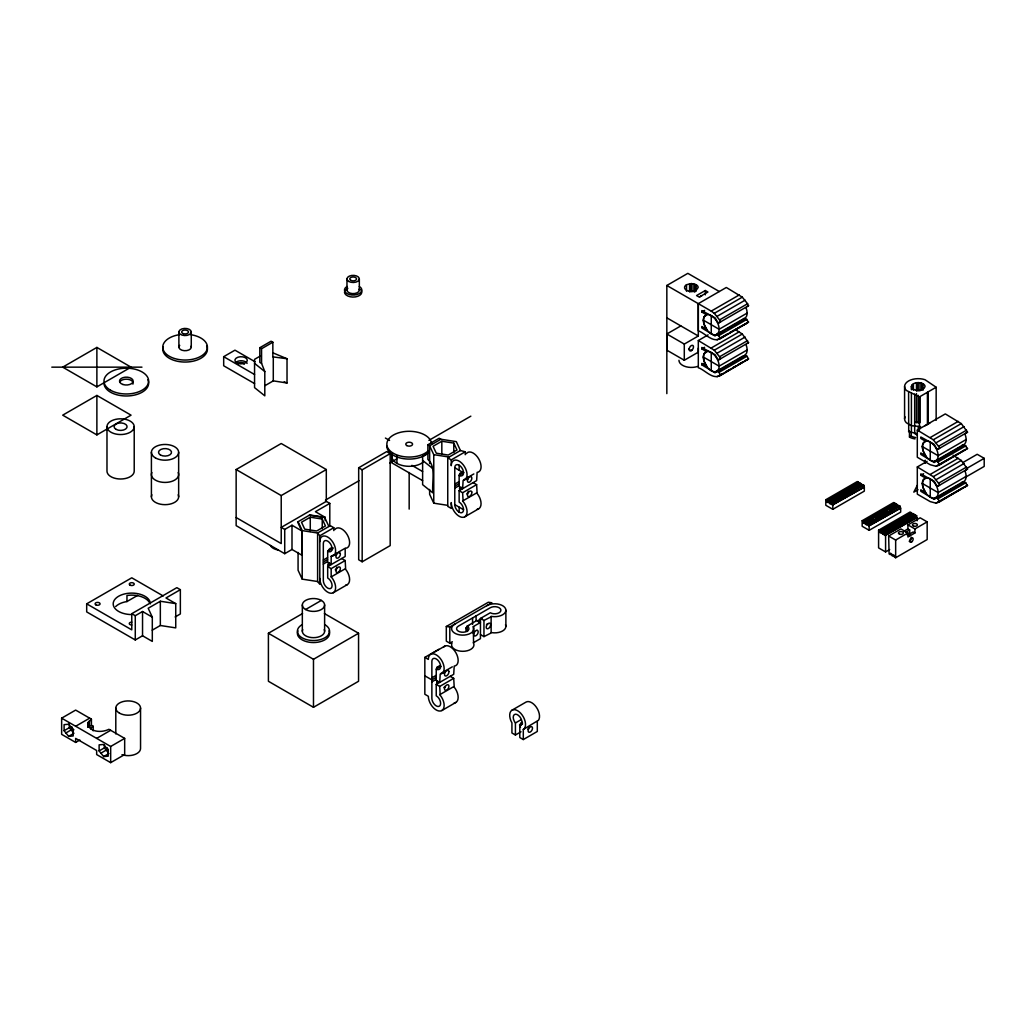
<?xml version="1.0" encoding="UTF-8"?>
<svg xmlns="http://www.w3.org/2000/svg" width="1036" height="1036" viewBox="0 0 1036 1036"><rect width="100%" height="100%" fill="white"/><g stroke="black" fill="none" stroke-linecap="round" stroke-linejoin="round"><path stroke-width="1.5" d="M680.833 325.913L666.834 333.993L666.834 350.168L684.291 360.256L698.303 352.162L698.303 348.122M666.834 393.628L666.834 285.483L687.839 273.349L719.308 291.517M684.291 360.256L684.291 344.081L666.834 333.993M686.518 291.194L686.518 284.719L691.336 283.566L696.153 284.719A6.812 3.937 0 0 1 698.16 287.503L696.153 290.287A6.812 3.937 0 0 1 686.518 290.287A6.812 3.937 0 0 1 686.518 284.719M689.575 291.789L689.575 283.709M690.08 291.751L690.08 283.67M691.336 291.66L691.336 283.566M693.11 291.789L693.11 283.709M694.755 292.178L694.755 284.097M696.153 291.194L696.153 284.719M684.291 344.081L698.303 336.001L698.303 303.652L726.314 287.477L742.294 297.164L747.565 303.729L748.536 305.737L746.956 306.643M705.309 294.846L705.309 290.507L707.925 292.022L699.183 297.086L696.555 295.571L705.309 290.507M936.155 420.357L936.155 387.244L925.031 379.72A13.623 7.874 0 0 0 908.585 380.963A13.623 7.874 0 0 0 906.409 390.468L919.463 396.879L936.155 387.244M338.176 552.266L345.182 548.225L345.182 556.5L327.674 566.601L327.7 577.984A6.19 3.574 60 0 1 332.077 585.573A6.19 3.574 60 0 1 327.7 588.098A6.19 3.574 60 0 1 323.323 580.51L323.323 543.641A6.19 3.574 60 0 1 327.7 541.116A6.19 3.574 60 0 1 332.077 548.691A6.19 3.574 60 0 1 327.7 551.217L327.674 562.561L331.17 564.581L331.17 556.306L333.98 554.687M443.408 647.37A11.189 6.462 60 0 1 455.84 652.654A11.189 6.462 60 0 1 454.208 666.083L453.716 674.307L436.221 684.42L436.247 695.791A6.19 3.574 60 0 1 440.624 703.379A6.19 3.574 60 0 1 436.247 705.904A6.19 3.574 60 0 1 431.87 698.329L431.87 661.447A6.19 3.574 60 0 1 436.247 658.922A6.19 3.574 60 0 1 440.624 666.498A6.19 3.574 60 0 1 436.247 669.023L436.221 680.367L439.717 682.4L440.196 674.164A11.189 6.462 60 0 0 440.196 658.352A11.189 6.462 60 0 0 428.334 659.401L424.838 657.381L424.838 694.262L428.334 696.283A11.189 6.462 60 0 0 440.196 711.046A11.189 6.462 60 0 0 440.196 695.221L439.717 686.441L453.716 678.347L454.208 687.14A11.189 6.462 60 0 1 454.208 702.952M466.317 453.664A11.189 6.462 60 0 1 478.761 458.948A11.189 6.462 60 0 1 477.117 472.377L476.638 480.6L459.129 490.714L459.155 502.097A6.19 3.574 60 0 1 463.532 509.673A6.19 3.574 60 0 1 459.155 512.198A6.19 3.574 60 0 1 454.778 504.623L454.778 467.741A6.19 3.574 60 0 1 459.155 465.216A6.19 3.574 60 0 1 463.532 472.792A6.19 3.574 60 0 1 459.155 475.317L459.129 486.674L462.626 488.694L463.118 480.458A11.189 6.462 60 0 0 463.118 464.646A11.189 6.462 60 0 0 451.256 465.708L451.256 459.88L465.255 451.8L465.255 454.7M698.303 303.652L698.303 330.834C705.024 332.97 713.014 343.576 720.525 338.228L717.456 334.641L715.151 335.146L715.151 336.04L701.812 327.972L701.812 326.521L706.772 329.383L703.975 323.983L703.379 320.176L703.975 317.055L706.772 314.879L701.812 312.017L701.812 310.567L715.151 317.91L717.456 321.963L718.945 322.818L748.536 305.737M743.162 355.853L715.151 372.015L715.151 372.908L701.812 364.84L701.812 363.39L706.772 366.265L703.975 360.865L703.379 357.044L703.975 353.936L706.772 351.761L701.812 348.899L701.812 347.448L715.151 354.791L717.456 358.832L718.945 359.699L748.536 342.618L742.294 334.032L735.366 329.577M922.377 446.607L922.972 443.486L925.77 441.323L920.81 438.448L920.81 436.998L934.148 444.34L936.453 448.394L937.943 449.248L967.533 432.167L961.291 423.594L945.311 413.921L917.3 430.082L917.3 457.264L930.224 464.737L936.117 466.317L967.533 448.497L964.464 444.91L962.159 445.402L934.148 461.577L934.148 462.47L920.81 454.403L920.81 452.952L925.77 455.814L922.972 450.427L922.377 446.607A11.137 6.436 60 0 1 934.2 445.558A11.137 6.436 60 0 1 934.2 461.305A11.137 6.436 60 0 1 922.377 446.607L938.137 455.71L966.148 439.536M927.103 461.305L917.3 466.964L917.3 494.146L930.224 501.618L936.117 503.198L967.533 485.379L964.464 481.792L934.148 499.352L920.81 491.284L920.81 489.834L925.77 492.696L922.972 487.308L922.377 483.488L922.972 480.367L925.77 478.192L920.81 475.33L920.81 473.879L934.148 481.222L936.453 485.275L937.943 486.13L967.533 469.049L961.291 460.476L953.068 455.27M87.788 727.272L88.202 722.39L91.414 719.178L75.654 710.087L61.642 718.168L61.642 734.343L75.654 742.423L79.85 740.002M911.408 386.532C912.716 381.895 919.437 381.895 923.037 383.747A6.812 3.937 0 0 1 925.031 386.532C923.439 391.919 913.001 391.919 911.408 386.532L911.408 389.769M336.804 567.158L336.583 567.896A3.095 1.787 -60.2 0 1 336.247 568.622M328.826 562.898L328.697 563.338A3.095 1.787 -60 0 1 327.894 564.724M520.875 722.882L520.823 723.05A3.095 1.787 -60 0 1 519.489 724.993M468.168 477.22L468.039 477.648A3.095 1.787 -59.8 0 1 467.689 478.373M917.378 485.211L913.804 492.126L918 489.704M515.423 735.016L515.423 722.973A6.19 3.574 60 0 1 514.257 714.672A6.19 3.574 60 0 1 520.966 718.544A6.19 3.574 60 0 1 519.8 725.498L519.8 737.541L523.297 739.562L523.297 729.448L524.462 728.373A11.189 6.462 60 0 0 517.611 710.722A11.189 6.462 60 0 0 510.761 720.473L511.926 722.882L511.926 732.996L515.423 735.016L521.03 731.779M523.297 729.448L538.461 720.292A11.189 6.462 60 0 0 536.428 707.303A11.189 6.462 60 0 0 526.029 702.084L512.017 710.165M719.554 339.122L748.536 322.066L745.467 318.466L743.162 318.971M708.106 334.874L698.303 340.533L698.303 367.715C705.024 369.852 713.014 380.458 720.525 375.11L748.536 358.935L746.956 356.216L744.832 355.49M719.554 376.003L748.536 358.935M938.551 465.565L967.533 448.497M938.551 502.447L967.533 485.379M91.414 719.178L91.414 725.252L89.446 726.728L89.446 720.667M930.017 422.805L928.178 424.19L928.178 391.841M473.284 642.786L480.458 638.642L480.458 618.427L490.326 612.768A6.19 3.574 0 0 0 499.08 612.768A6.19 3.574 0 0 0 499.08 607.705A6.19 3.574 0 0 0 490.326 607.705L458.391 626.145A6.19 3.574 0 0 0 458.391 631.196A6.19 3.574 0 0 0 467.145 631.196A6.19 3.574 0 0 0 467.145 626.145L476.948 620.447L480.458 622.468L473.284 626.612L473.569 643.175A11.189 6.462 0 0 1 462.768 651.307A11.189 6.462 0 0 1 451.955 643.175M718.945 322.818L720.525 321.911L719.554 319.904L714.283 313.325L711.227 311.111L666.834 285.483M718.945 359.699L720.525 358.78L719.554 356.772L714.283 350.207L698.303 340.533M746.956 343.525L748.536 342.618M937.943 449.248L939.522 448.342L938.551 446.335L933.281 439.769L917.3 430.082M965.953 433.087L967.533 432.167M885.935 511.111A2.473 1.425 0 0 1 889.056 509.725L889.056 508.21A2.473 1.425 0 0 1 890.559 508.87L897.603 504.791L896.295 504.027L863.467 522.986L863.467 521.471L894.987 503.276L894.987 504.791M890.895 511.111A2.473 1.425 0 0 0 890.559 510.385L897.603 506.306L897.603 504.791M937.943 486.13L939.522 485.224L938.551 483.216L933.281 476.651L917.3 466.964M965.953 469.955L967.533 469.049M902.369 520.59A2.473 1.425 0 0 1 905.49 519.217L905.49 517.689A2.473 1.425 0 0 1 906.992 518.363L914.037 514.27L912.729 513.519L879.901 532.465L879.901 530.95L911.408 512.755L911.408 514.27L912.729 515.034L912.729 513.519M907.329 520.59A2.473 1.425 0 0 0 906.992 519.878L914.037 515.786L914.037 514.27M96.879 347.423L62.704 367.158L96.879 386.881L131.054 367.158L96.879 347.423L96.879 386.881M96.879 395.441L62.704 415.164L96.879 434.9L131.054 415.164L96.879 395.441L96.879 434.9M254.558 383.592L223.685 365.773L223.685 356.682L234.965 350.168L255.102 361.797M272.844 342.217L261.564 348.731L261.564 363.377L259.803 362.367L259.803 347.72L271.095 341.207L272.844 342.217L272.844 356.863L287.024 358.741L287.024 382.996L273.284 380.872L265.177 385.547M260.826 355.724L254.558 359.337L254.558 387.632L264.802 395.83L264.802 371.574L261.564 363.377M325.2 520.577L325.2 517.34L309.79 514.957L297.63 521.976L301.761 530.872L301.761 555.128L291.997 549.481L284.719 553.69L236.143 525.64L236.143 469.541L281.222 443.512L326.301 469.541L326.301 501.541M152.24 630.173L160.334 625.498L175.744 627.881L175.744 603.625L160.334 601.243L148.187 608.261L152.305 617.145L152.305 641.413L142.541 635.767L135.276 639.963L86.687 611.913L86.687 603.833L131.766 577.803L163.183 595.946M236.143 469.541L281.222 495.571L326.301 469.541M115.669 606.552A18.596 10.736 0 0 1 126.962 601.553L137.607 595.402M358.676 467.78L386.687 451.605L390.183 453.626L390.183 545.609L362.173 561.784L358.676 559.764L358.676 467.78L362.173 469.8L390.183 453.626M325.446 500.103L359 480.73M389.756 462.975L396.749 458.935M428.904 440.378L470.849 416.161M86.687 603.833L131.766 629.862L131.766 613.688L176.845 587.658L180.355 589.678L180.355 613.947L175.123 616.964M428.891 452.745L422.623 456.371L422.623 484.667L432.867 492.864C431.662 482.595 436.324 466.381 427.881 459.401L427.881 444.755L439.16 438.241L440.909 439.251L456.319 441.634L460.437 450.53L465.255 451.8M131.766 613.688L135.276 615.708L142.541 611.512L152.305 617.145M180.355 589.678L165.98 597.979L175.744 603.625M329.798 526.042L329.798 503.405L326.301 501.372L281.222 527.402L284.719 529.422L291.997 525.226L301.761 530.872M329.798 503.405L315.423 511.693L325.2 517.34M440.909 439.251L429.629 445.765L427.881 444.755M310.269 517.197L301.515 522.248L304.726 529.163L316.679 531.002L325.433 525.951L322.235 519.049L310.269 517.197L310.269 531.494M441.828 441.245L433.074 446.296L436.285 453.198L448.238 455.05L456.993 450L453.794 443.097L441.828 441.245L441.828 453.949M477.117 509.246A11.189 6.462 60 0 0 477.117 493.434L476.638 484.641L462.626 492.735L463.118 501.515A11.189 6.462 60 0 1 463.118 517.34A11.189 6.462 60 0 1 451.256 502.577L451.256 508.404L447.746 506.384L447.746 457.86L460.437 450.53M701.812 312.017L704.61 310.399M333.799 527.7L330.303 525.666L317.612 532.996L317.612 581.52L319.8 584.291L319.8 535.78L333.799 527.7L333.799 530.6M711.227 311.111L739.238 294.936M714.283 313.325L742.294 297.164M717.119 316.33L745.13 300.155M719.554 319.904L747.565 303.729M327.7 551.217L333.307 547.979M459.155 475.317L463.364 472.895M747.15 313.092L719.139 329.267L703.379 320.176A11.137 6.436 60 0 1 715.203 319.114A11.137 6.436 60 0 1 715.203 334.874A11.137 6.436 60 0 1 703.379 320.176M323.297 560.036L327.493 557.614M454.752 484.136L458.961 481.714M464.037 479.603L473.84 473.944M716.562 334.33L741.763 319.774M323.297 562.056L327.493 559.634M454.752 486.169L458.961 483.734M716.821 334.783L745.467 318.466M717.961 334.421L723.555 331.183M727.764 328.762L731.96 326.327M734.77 324.708L741.763 320.668M718.945 335.509L746.956 319.334M323.297 564.076L327.493 561.654M454.752 488.189L458.961 485.755M701.812 348.899L704.61 347.28M717.119 339.886L726.922 334.214M729.72 332.608L747.565 322.96M720.525 338.228L748.536 322.066M711.227 347.992L739.238 331.818M327.674 566.601L331.17 568.635L345.182 560.541L345.661 569.334A11.189 6.462 60 0 1 345.661 585.146M714.283 350.207L742.294 334.032M717.119 353.211L745.13 337.037M64.102 730.704L64.102 724.643L68.648 724.242L73.193 729.901L73.193 735.961L68.648 736.363L64.102 730.704L69.347 727.673L69.347 723.128M319.8 578.476A11.189 6.462 60 0 0 331.662 593.24A11.189 6.462 60 0 0 331.662 577.415L331.17 576.91L345.182 568.816M462.626 501.01L476.638 492.929M75.654 726.262L89.653 718.168M701.812 364.84L704.61 363.235M65.903 732.944L71.147 729.914M719.554 356.772L747.565 340.611M68.648 736.363L73.906 733.333L69.347 727.673M747.15 349.974L719.139 366.148L703.379 357.044A11.137 6.436 60 0 1 715.203 355.995A11.137 6.436 60 0 1 715.203 371.756A11.137 6.436 60 0 1 703.379 357.044M333.294 592.734L347.306 584.641M464.75 516.835L478.761 508.741M716.821 371.665L745.467 355.348M305.594 609.518L321.354 600.414M719.36 370.487L727.764 365.63M730.561 364.024L740.364 358.352M715.151 372.015L717.456 371.523L718.945 372.377L746.956 356.216M324.41 613.545L358.56 633.268L358.56 681.274L313.481 707.303L268.402 681.274L268.402 633.268L302.551 613.545M717.119 376.754L722.727 373.53M725.524 371.911L729.72 369.476M732.53 367.858L735.327 366.252M738.124 364.633L742.333 362.199M96.659 738.383L110.671 730.302M99.119 750.919L99.119 744.858L103.665 744.457L108.21 750.116L108.21 756.176L103.665 756.578L99.119 750.919L104.364 747.888L104.364 744.858M61.642 718.168L110.671 746.477L124.67 738.383L124.67 754.558L110.671 762.651L96.659 754.558L96.659 750.517L75.654 738.383L75.654 742.423M100.919 753.159L106.164 750.129M103.665 756.578L108.909 753.548M268.402 633.268L313.481 659.297L358.56 633.268M446.309 626.508L488.332 602.253L491.828 602.758L449.818 627.013L446.309 626.508L446.309 641.167L449.818 643.188L452.331 641.737M480.458 618.427L483.954 620.447L491.802 616.472A11.189 6.462 0 0 0 505.503 608.559A11.189 6.462 0 0 0 486.79 605.671M424.838 657.381L438.837 649.3M430.652 654.286L444.664 646.205M480.458 634.602L483.954 636.622L491.802 632.646A11.189 6.462 0 0 0 505.503 624.734M436.247 669.023L440.442 666.601M431.844 677.842L436.039 675.42M441.116 673.309L452.318 666.834M436.039 677.44L431.844 679.862L424.838 675.822M431.844 681.895L436.039 679.461M439.717 694.716L453.716 686.635M917.041 433.734L908.598 431.507L909.466 431.002L909.466 437.062L911.227 436.052A9.881 5.711 0 0 0 915.656 437.529M441.841 710.541L455.84 702.447M930.224 437.542L958.235 421.38M863.882 486.829L863.882 485.314L832.374 503.509L832.374 505.024L864.322 487.088L864.322 491.129L832.814 509.323L825.809 505.283L825.809 499.715L857.316 481.533L858.637 482.284L858.637 483.799L859.945 484.563L859.945 483.048L861.253 483.799L861.253 485.314M825.809 499.715L827.116 500.479L858.637 482.284M933.281 439.769L961.291 423.594M827.116 500.479L827.116 501.994L859.945 483.048M827.116 501.994L828.437 502.758L828.437 501.243L829.745 501.994L861.253 483.799M829.745 501.994L829.745 503.509L862.574 484.563L863.882 485.314M936.117 442.76L964.127 426.599M832.374 505.024L864.322 487.088M938.551 446.335L966.562 430.16M935.819 461.214L963.83 445.04M934.148 462.47L964.464 444.91M934.148 461.577L936.453 461.085L937.943 461.939L965.953 445.765M936.117 466.317L951.527 457.42M954.324 455.801L958.52 453.38M961.33 451.761L964.127 450.142M920.81 475.33L923.607 473.711M930.224 474.423L958.235 458.249M933.281 476.651L961.291 460.476M900.232 507.821L900.232 506.306L868.725 524.501L868.725 526.016L900.672 508.067L900.672 512.121L869.165 530.315L862.159 526.262L862.159 520.707L893.667 502.512L894.987 503.276M963.493 462.198L977.194 454.286L984.2 458.326L984.2 466.42L965.021 477.492M936.117 479.642L964.127 463.468M515.423 722.973L521.03 719.735M863.467 522.986L864.788 523.737L864.788 522.222L866.096 522.986L866.096 524.501L873.18 520.435L873.18 518.919A2.473 1.425 0 0 1 872.014 518.052L872.014 519.567A2.473 1.425 0 0 1 875.057 517.806L875.057 516.291A2.473 1.425 0 0 1 876.56 516.964L887.179 510.826A2.473 1.425 0 0 1 886.026 509.958L886.026 511.473M866.096 524.501L867.404 525.252L867.404 523.737L898.924 505.542L900.232 506.306M938.551 483.216L966.562 467.042M519.8 725.498L522.597 723.879M966.394 468.622L984.2 458.326M868.725 526.016L900.672 508.067M966.148 476.418L938.137 492.579L922.377 483.488A11.137 6.436 60 0 1 934.2 482.426A11.137 6.436 60 0 1 934.2 498.186A11.137 6.436 60 0 1 922.377 483.488M889.678 549.572L885.586 551.929L878.593 547.889L878.593 530.199L910.1 512.004L911.408 512.755M934.148 499.352L934.148 498.458L962.159 482.284L964.464 481.792M935.819 498.096L963.83 481.921M934.148 498.458L936.453 497.953L937.943 498.821L965.953 482.646M523.297 739.562L537.308 731.468L537.308 721.367M879.901 532.465L881.209 533.229L881.209 531.714L882.53 532.465L882.53 533.98L889.6 529.914L889.6 528.399A2.473 1.425 0 0 1 888.448 527.531L888.448 529.046A2.473 1.425 0 0 1 891.478 527.298L891.478 525.783A2.473 1.425 0 0 1 892.993 526.443L903.612 520.318A2.473 1.425 0 0 1 902.46 519.45L902.46 520.966M882.53 533.98L883.837 534.744L883.837 533.229L915.358 515.034L916.666 515.786L916.666 517.314L885.158 535.495L885.158 533.98L916.666 515.786M936.117 503.198L962.729 487.826M885.158 535.495L917.106 517.56L917.106 520.797M888.655 536L900.906 528.93L907.912 532.97L907.912 537.011L914.917 532.97L914.917 528.93L927.168 521.859L927.168 539.549L895.661 557.744L894.34 556.98L894.34 555.464L893.032 554.7L893.032 556.215L891.724 555.464L891.724 553.949L890.403 553.185L890.403 554.7L889.095 553.949L888.655 536L895.661 540.054L907.912 532.97M903.716 531.351L907.912 528.93L907.912 524.889L920.162 517.819L927.168 521.859M905.464 532.362L909.66 529.94L909.66 535.716M866.096 522.986L873.18 518.919M882.53 532.465L889.6 528.399M925.031 425.692L927.427 424.63L927.427 392.281M745.13 360.58L747.565 359.829M964.127 487.024L966.562 486.272M467.56 631.351L467.029 631.403A3.095 1.787 -60.1 0 1 465.954 629.512A3.095 1.787 -60.1 0 1 467.56 626.469M914.814 422.287L919.981 422.675L919.981 396.801M905.05 416.835A13.623 7.874 0 0 0 906.409 422.805L911.408 425.692L920.564 426.56M51.8 367.158L141.958 367.158M331.17 556.306L331.662 556.358A11.189 6.462 60 0 0 331.662 540.533A11.189 6.462 60 0 0 319.8 541.595M429.629 463.558L429.629 445.765L433.76 454.662L449.158 457.044M429.629 489.432L429.629 494.289L433.76 503.185L447.617 505.322M309.35 515.203L324.76 517.586L328.891 526.482M298.07 521.717L302.201 530.613L317.612 532.996L319.8 535.78M298.07 552.447L298.07 570.24L302.201 579.137L317.612 581.52M272.844 352.823L287.024 358.741M284.188 381.818L287.024 382.996M917.08 434.926L914.684 433.553L914.684 394.133M666.834 317.832L698.303 336.001M688.616 349.106L691.297 350.647M897.603 506.306L898.924 507.057M914.037 515.786L915.358 516.55L915.358 515.034M907.912 524.889L914.917 528.93M907.912 528.93L909.66 529.94M914.917 532.97L913.169 531.96L907.562 535.198A2.473 1.425 -60 0 0 907.031 534.757M832.374 503.509L831.053 502.758L831.053 504.273L829.745 503.509M862.159 520.707L863.467 521.471M867.404 523.737L868.725 524.501M878.593 530.199L879.901 530.95M883.837 533.229L885.158 533.98M259.803 347.72L261.564 348.731M447.746 457.86L451.256 459.88M454.778 467.741L463.532 472.792M473.141 482.621L476.638 484.641M385.405 438.047L389.575 440.442M459.129 490.714L462.626 492.735M223.685 356.682L254.558 374.514M411.888 465.345L422.623 471.535M422.623 480.626L391.75 462.807L391.75 453.716M454.778 504.623L463.532 509.673M341.673 558.521L345.182 560.541M236.143 517.547L281.222 543.576L281.222 495.571M450.22 676.327L453.716 678.347M436.221 684.42L439.717 686.441M124.67 738.383L108.909 729.292C102.37 732.659 90.158 732.659 87.788 724.242M91.414 725.252L93.175 726.262L93.175 730.82M422.623 460.411L432.867 468.609M254.558 363.377L264.802 371.574M104.364 747.888L108.003 752.408M473.284 626.612L473.569 627A11.189 6.462 0 0 1 459.867 634.913A11.189 6.462 0 0 1 454.856 624.112M937.943 461.939L939.522 464.672M937.943 498.821L939.522 501.553M718.945 372.377L720.525 375.11M440.883 666.588L440.753 666.303A3.095 1.787 -59.9 0 0 438.293 666.549A3.095 1.787 -59.9 0 0 436.661 669.916M930.25 442.061L930.25 460.256M930.25 478.943L930.25 497.138M925.2 460.152L925.2 463.364M923.037 383.747L923.037 390.222M921.626 383.126L921.626 389.588M919.981 382.724L919.981 390.818M919.463 396.879L919.463 429.992M918.22 382.595L918.22 390.689M918.22 395.312L918.22 422.805M918.22 426.741L918.22 430.989M916.964 382.685L916.964 390.779M916.459 382.724L916.459 390.818M916.459 393.563L916.459 422.675M913.402 383.747L913.402 390.222M912.315 384.563L912.315 389.419M911.641 385.509L911.641 388.746M911.408 393.343L911.408 432.763M911.227 433.022L911.227 436.052M908.598 392.087L908.714 431.572M906.992 518.363L906.992 519.878M904.583 386.532L904.583 418.881M903.612 520.318L903.612 521.833A2.473 1.425 0 0 0 904.842 522.027M896.295 504.027L896.295 505.542M895.661 540.054L895.661 557.744M892.993 526.443L892.993 527.959A2.473 1.425 0 0 1 893.239 529.046M890.559 508.87L890.559 510.385M887.179 510.826L887.179 512.341M885.586 535.754L885.586 551.929M876.56 516.964L876.56 518.479A2.473 1.425 0 0 1 876.806 519.567M869.165 526.262L869.165 530.315M862.574 484.563L862.574 486.078M832.814 505.283L832.814 509.323M711.253 315.617L711.253 333.812M711.253 352.499L711.253 370.694M505.879 610.23L505.879 626.404M491.129 616.303L491.129 632.478M483.954 620.447L483.954 636.622M476.081 615.902L476.081 620.745M472.571 617.922L472.571 624.384M467.145 626.145L467.145 631.002M459.155 465.216L459.155 470.266M459.155 507.148L459.155 512.198M453.794 443.097L453.794 452.628M449.818 627.013L449.818 643.188M433.76 454.662L433.76 503.185M409.168 472.468L409.168 509.103M396.917 455.801L396.917 463.39M362.173 469.8L362.173 561.784M359.337 278.917L359.337 290.041M346.969 278.917L346.969 290.041M331.17 568.635L331.17 576.91M324.618 604.959A11.137 6.436 0 0 1 307.912 610.541A11.137 6.436 0 0 1 307.912 599.391A11.137 6.436 0 0 1 324.618 604.959L324.618 631.248M322.235 519.049L322.235 528.58M313.481 659.297L313.481 707.303M302.331 604.959L302.331 631.248M302.201 530.613L302.201 579.137M291.997 525.226L291.997 549.481M284.719 529.422L284.719 553.69M273.284 356.617L273.284 380.872M191.271 331.986A6.19 3.574 0 0 1 181.986 335.081A6.19 3.574 0 0 1 181.986 328.891A6.19 3.574 0 0 1 191.271 331.986L191.271 347.151M178.891 331.986L178.891 347.151M178.645 452.331L178.645 496.801M160.334 601.243L160.334 625.498M151.411 452.331L151.411 496.801M142.541 611.512L142.541 635.767M140.546 708.067L140.546 748.497A12.38 7.148 0 0 1 121.989 754.687M135.276 615.708L135.276 639.963M134.214 426.677A13.623 7.861 0 0 1 113.792 433.488A13.623 7.861 0 0 1 113.792 419.865A13.623 7.861 0 0 1 134.214 426.677L134.214 471.147A13.623 7.861 0 0 1 120.59 479.008A13.623 7.861 0 0 1 106.98 471.147L106.98 426.677M126.962 601.553L126.962 595.493A18.596 10.736 0 0 1 149.728 603.082M115.799 708.067L115.799 733.941M110.671 746.477L110.671 762.651M88.202 722.39L88.202 726.935M423.374 462.043A17.327 10.01 0 0 1 403.962 465.85A17.327 10.01 0 0 1 391.841 456.306M890.196 530.056A2.473 1.425 0 0 1 889.6 529.914M911.175 537.153A2.473 1.425 -60 0 1 911.045 539.471A2.473 1.425 -60 0 1 909.207 541.258M873.775 520.577A2.473 1.425 0 0 1 873.18 520.435M915.008 438.914A12.38 7.148 0 0 1 909.466 437.062M965.086 434.369A11.137 6.436 60 0 1 962.211 445.143M965.086 471.25A11.137 6.436 60 0 1 962.211 482.012M178.179 472.533A13.623 7.861 0 0 1 165.022 482.426A13.623 7.861 0 0 1 151.878 472.533M178.179 494.768A13.623 7.861 0 0 1 165.022 504.661A13.623 7.861 0 0 1 151.878 494.768M147.889 379.759A22.326 12.885 0 0 1 129.228 395.881A22.326 12.885 0 0 1 103.988 383.1M119.736 382.077A6.812 3.937 0 0 1 128.088 379.305A6.812 3.937 0 0 1 132.906 384.123M700.051 296.853A2.473 1.425 -60 0 1 701.799 295.843M697.526 366.472A12.38 7.148 0 0 1 678.956 360.282M90.611 728.826A9.881 5.711 0 0 1 93.175 726.262M73.906 729.797A3.095 1.787 60 0 1 72.805 728.826L72.352 728.166A3.095 1.787 60 0 1 71.782 726.702M108.353 749.598A3.095 1.787 60 0 1 107.019 747.655M746.088 307.938A11.137 6.436 60 0 1 743.213 318.7M746.088 344.82A11.137 6.436 60 0 1 744.845 355.076M359.298 286.493A8.689 5.012 0 0 1 359.298 293.589A8.689 5.012 0 0 1 347.008 293.589A8.689 5.012 0 0 1 347.008 286.493M360.67 289.562A8.689 5.012 0 0 1 355.4 296.905A8.689 5.012 0 0 1 344.47 292.061M344.768 290.766A8.689 5.012 0 0 1 345.635 289.562M359.129 289.122A6.19 3.574 0 0 1 352.344 293.589A6.19 3.574 0 0 1 347.798 288.254M191.064 346.218A6.19 3.574 0 0 1 184.279 350.686A6.19 3.574 0 0 1 179.72 345.364M190.87 334.706A22.326 12.885 0 0 1 203.38 354.545A22.326 12.885 0 0 1 166.796 354.545A22.326 12.885 0 0 1 179.306 334.706M206.656 345.83A22.326 12.885 0 0 1 186.053 362.043A22.326 12.885 0 0 1 163.105 346.93M235.755 362.548A6.19 3.574 0 0 1 241.919 360.787A6.19 3.574 0 0 1 247.086 363.403M238.008 364.335A3.095 1.787 0 0 1 241.103 362.548A3.095 1.787 0 0 1 244.198 364.335M131.766 614.568A18.596 10.736 0 0 1 113.183 603.833A18.596 10.736 0 0 1 131.766 593.097A18.596 10.736 0 0 1 150.362 603.833M131.766 624.993A2.473 1.425 0 0 1 129.293 623.568A2.473 1.425 0 0 1 131.766 622.131M428.503 452.641A22.326 12.885 0 0 1 403.392 458.65A22.326 12.885 0 0 1 386.855 446.205M428.503 450.621A22.326 12.885 0 0 1 392.074 452.46A22.326 12.885 0 0 1 401.541 432.064A22.326 12.885 0 0 1 431.494 444.185M459.583 476.223A3.095 1.787 -59.9 0 1 459.647 475.524L459.867 474.786A3.095 1.787 -59.9 0 1 463.662 472.597M467.236 479.033A3.095 1.787 -59.8 0 1 466.705 479.59M460.152 473.102A3.095 1.787 -60 0 1 459.349 474.488M468.259 491.258A3.095 1.787 -60.2 0 1 466.718 493.939M459.583 490.559A3.095 1.787 -60.1 0 1 461.201 487.179M460.152 487.438A3.095 1.787 -60 0 1 459.349 488.824M478.58 620.279A3.095 1.787 -60 0 1 478.127 620.952M478.425 621.976A3.095 1.787 -59.9 0 1 479.448 619.865L479.979 619.308A3.095 1.787 -59.9 0 1 482.09 618.738M474.397 631.287A3.095 1.787 -60.2 0 1 474.048 632.012M473.594 632.672A3.095 1.787 -60.2 0 1 473.063 633.229M468.13 626.055A3.095 1.787 -60.1 0 1 468.686 625.822M466.161 627.453A3.095 1.787 -60 0 1 465.708 628.114M486.829 624.112A3.095 1.787 -59.8 0 1 486.48 624.837M278.334 550.038A11.137 6.436 0 0 1 270.461 545.493M329.021 630.859A16.097 9.285 0 0 1 313.481 642.553A16.097 9.285 0 0 1 297.928 630.859M324.851 624.669A16.097 9.285 0 0 1 324.851 637.813A16.097 9.285 0 0 1 302.098 637.813A16.097 9.285 0 0 1 302.098 624.669M324.242 629.577A11.137 6.436 0 0 1 313.481 637.671A11.137 6.436 0 0 1 302.719 629.577M334.861 529.564A11.189 6.462 60 0 1 347.306 534.848A11.189 6.462 60 0 1 345.661 548.264M332.491 549.585A3.095 1.787 -59.9 0 0 332.426 548.976L332.206 548.497A3.095 1.787 -59.9 0 0 330.031 548.51A3.095 1.787 -59.9 0 0 328.192 551.411M336.804 552.81A3.095 1.787 -59.8 0 1 336.234 554.273M335.781 554.933A3.095 1.787 -59.8 0 1 335.25 555.49M335.793 569.282A3.095 1.787 -60.2 0 1 335.263 569.839M328.192 567.068A3.095 1.787 -60.1 0 1 328.192 565.76L328.412 565.021A3.095 1.787 -60.1 0 1 329.733 563.079M445.338 670.616A3.095 1.787 -59.8 0 1 445.117 671.354M444.781 672.079A3.095 1.787 -59.8 0 1 443.796 673.296M437.231 666.795A3.095 1.787 -60 0 1 436.881 667.521M444.781 686.428A3.095 1.787 -60.2 0 1 443.809 687.645M436.661 684.265A3.095 1.787 -60.1 0 1 436.739 683.566L436.959 682.828A3.095 1.787 -60.1 0 1 437.749 681.442M437.231 681.144A3.095 1.787 -60 0 1 436.881 681.869M520.525 727.259A3.095 1.787 -60 0 1 520.305 725.472L520.525 724.734A3.095 1.787 -60 0 1 522.429 722.377M528.71 727.609A3.095 1.787 -60 0 1 527.907 728.994M336.286 569.567L336.065 570.305A3.095 1.787 -60 0 0 337.335 572.558A3.095 1.787 -60 0 0 340.067 569.904L340.287 569.165A3.095 1.787 -60 0 0 339.018 566.912A3.095 1.787 -60 0 0 336.286 569.567M467.741 479.331L467.521 480.056A3.095 1.787 -60 0 0 468.803 482.31A3.095 1.787 -60 0 0 471.535 479.668L471.743 478.93A3.095 1.787 -60 0 0 470.474 476.677A3.095 1.787 -60 0 0 467.741 479.331M444.82 687.373L444.599 688.111A3.095 1.787 -60 0 0 445.881 690.365A3.095 1.787 -60 0 0 448.614 687.71L448.834 686.972A3.095 1.787 -60 0 0 447.552 684.731A3.095 1.787 -60 0 0 444.82 687.373M528.412 729.279L528.192 730.017A3.095 1.787 -60 0 0 529.461 732.271A3.095 1.787 -60 0 0 532.193 729.616L532.413 728.891A3.095 1.787 -60 0 0 531.144 726.637A3.095 1.787 -60 0 0 528.412 729.279M487.852 623.84L487.321 624.397A3.095 1.787 -60 0 0 486.389 628.088A3.095 1.787 -60 0 0 488.979 628.075L489.51 627.518A3.095 1.787 -60 0 0 490.429 623.827A3.095 1.787 -60 0 0 487.852 623.84M477.091 630.315L476.56 630.367A3.095 1.787 -60 0 0 473.97 633.333A3.095 1.787 -60 0 0 474.902 635.949L475.42 635.897A3.095 1.787 -60 0 0 478.01 632.931A3.095 1.787 -60 0 0 477.091 630.315M471.743 491.97L471.535 491.478A3.095 1.787 -60 0 0 468.803 491.983A3.095 1.787 -60 0 0 467.521 495.713L467.741 496.192A3.095 1.787 -60 0 0 470.474 495.687A3.095 1.787 -60 0 0 471.743 491.97M448.834 671.328L448.614 670.849A3.095 1.787 -60 0 0 445.881 671.354A3.095 1.787 -60 0 0 444.599 675.071L444.82 675.563A3.095 1.787 -60 0 0 447.552 675.058A3.095 1.787 -60 0 0 448.834 671.328M340.287 553.522L340.067 553.03A3.095 1.787 -60 0 0 337.335 553.548A3.095 1.787 -60 0 0 336.065 557.264L336.286 557.756A3.095 1.787 -60 0 0 339.018 557.238A3.095 1.787 -60 0 0 340.287 553.522M913.674 526.12A2.473 1.425 0 0 0 917.391 524.889A2.473 1.425 0 0 0 913.674 523.646A2.473 1.425 0 0 0 913.674 526.12M899.675 534.213A2.473 1.425 0 0 0 903.379 532.97A2.473 1.425 0 0 0 899.675 531.74A2.473 1.425 0 0 0 899.675 534.213M911.861 541.737A2.473 1.425 -60 0 0 912.651 537.904A2.473 1.425 -60 0 0 909.725 540.507A2.473 1.425 -60 0 0 911.861 541.737M115.993 429.331A6.501 3.755 0 0 0 126.871 427.648A6.501 3.755 0 0 0 118.907 423.051A6.501 3.755 0 0 0 115.993 429.331M160.425 454.985A6.501 3.755 0 0 0 171.303 453.302A6.501 3.755 0 0 0 163.338 448.705A6.501 3.755 0 0 0 160.425 454.985M155.4 457.886A13.623 7.861 0 0 0 178.179 454.364A13.623 7.861 0 0 0 161.499 444.729A13.623 7.861 0 0 0 155.4 457.886M110.528 390.196A22.326 12.885 0 0 0 147.889 384.421A22.326 12.885 0 0 0 120.539 368.635A22.326 12.885 0 0 0 110.528 390.196M122.908 384.485A6.812 3.937 0 0 0 133.139 381.08A6.812 3.937 0 0 0 122.908 377.674A6.812 3.937 0 0 0 122.908 384.485M691.867 350.233A3.095 1.787 -60 0 0 692.851 345.441A3.095 1.787 -60 0 0 689.186 348.692A3.095 1.787 -60 0 0 691.867 350.233M119.425 713.118A12.38 7.148 0 0 0 140.132 709.919A12.38 7.148 0 0 0 124.967 701.165A12.38 7.148 0 0 0 119.425 713.118M350.751 280.316A3.406 1.968 0 0 0 356.436 279.435A3.406 1.968 0 0 0 352.266 277.026A3.406 1.968 0 0 0 350.751 280.316M348.769 281.455A6.19 3.574 0 0 0 359.129 279.849A6.19 3.574 0 0 0 351.554 275.472A6.19 3.574 0 0 0 348.769 281.455M183.385 333.696A3.406 1.968 0 0 0 188.487 331.986A3.406 1.968 0 0 0 183.385 330.29A3.406 1.968 0 0 0 183.385 333.696M238.008 363.39A6.19 3.574 0 0 0 247.293 360.295A6.19 3.574 0 0 0 238.008 357.2A6.19 3.574 0 0 0 238.008 363.39M130.018 585.12A2.473 1.425 0 0 0 134.162 584.472A2.473 1.425 0 0 0 131.132 582.724A2.473 1.425 0 0 0 130.018 585.12M95.843 604.843A2.473 1.425 0 0 0 99.987 604.208A2.473 1.425 0 0 0 96.957 602.447A2.473 1.425 0 0 0 95.843 604.843M406.772 445.571A3.406 1.968 0 0 0 412.457 444.69A3.406 1.968 0 0 0 408.288 442.281A3.406 1.968 0 0 0 406.772 445.571"/></g></svg>
